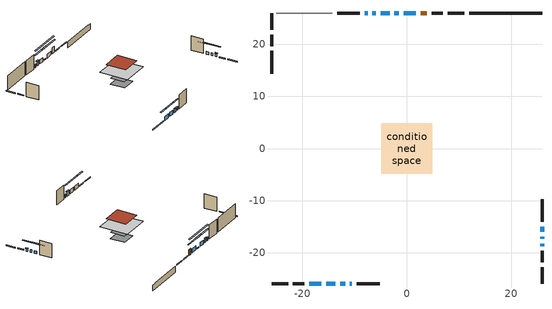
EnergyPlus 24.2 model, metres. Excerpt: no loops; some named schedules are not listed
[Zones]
conditioned space
 floor outside (Floor1 construction): -2.38,-2.38 -2.38,2.38 2.38,2.38 2.38,-2.38 z0.91
 floor adiabatic (AdiabaticFloorConstruction): -4.87,-4.87 -4.87,4.87 4.87,4.87 4.87,-4.87 z3.35
 floor foundation (Slab1 construction): -2.49,-2.49 -2.49,2.49 2.49,2.49 2.49,-2.49 z-1.16
 wall outside (RimJoist1 construction): 11.05,25.91 7.86,25.91 / -25.91,-25.91 -22.72,-25.91 / -25.91,25.91 -25.91,22.72 / 25.91,-25.91 25.91,-22.72 z0.91:1.21
 wall outside (RimJoist2 construction): 6.93,25.91 4.78,25.91 / -21.79,-25.91 -19.63,-25.91 / -25.91,21.79 -25.91,19.63 / 25.91,-21.79 25.91,-19.63 z0.91:1.21
 wall outside (AdiabaticWallConstruction 1): 3.85,25.91 2.66,25.91 z0.91:2.94
 wall outside (AdiabaticWallConstruction): 25.91,-18.71 25.91,-18.22 z0.91:1.85; 1.73,25.91 -0.58,25.91 / -18.7,-25.91 -16.39,-25.91 / -3.3,25.91 -5,25.91 z0.91:2.28; -1.5,25.91 -2.37,25.91 z0.91:1.24; -5.93,25.91 -6.59,25.91 / -15.47,-25.91 -13.71,-25.91 / -12.78,-25.91 -11.82,-25.91 z0.91:2.31; -7.52,25.91 -8.04,25.91 / -10.89,-25.91 -10.52,-25.91 z0.91:2.13; 25.91,-17.3 25.91,-16.89 / 25.91,-15.96 25.91,-14.99 z0.91:1.8
 wall outside (Wall1 construction): -8.97,25.91 -13.35,25.91 / -9.59,-25.91 -5.21,-25.91 / -25.91,18.7 -25.91,14.32 / 25.91,-14.06 25.91,-9.68 z0.91:5.79
 wall foundation (FoundationWall1 construction): 11.98,25.91,-1.16 11.98,25.91,0.91 24.52,25.91,0.91 24.52,25.91,0.71 25.91,25.91,0.71 25.91,25.91,-1.16
 wall adiabatic (Wall3 construction): -14.28,25.91 -24.98,25.91 z0.91:5.79
 window (WindowConstruction): 25.91,-18.7 25.91,-18.22 z0.91:1.85
 window (WindowConstruction 7): 1.73,25.91 -0.58,25.91 z0.91:2.28
 window (WindowConstruction 8): -18.7,-25.91 -16.39,-25.91 z0.91:2.28
 window (WindowConstruction 11): -1.51,25.91 -2.37,25.91 z0.91:1.24
 window (WindowConstruction 1): -3.3,25.91 -5,25.91 z0.91:2.28
 window (WindowConstruction 2): -5.93,25.91 -6.59,25.91 z0.91:2.31
 window (WindowConstruction 3): -15.46,-25.91 -13.71,-25.91 z0.91:2.31
 window (WindowConstruction 4): -12.78,-25.91 -11.82,-25.91 z0.91:2.31
 window (WindowConstruction 9): -7.52,25.91 -8.04,25.91 z0.91:2.13
 window (WindowConstruction 10): -10.89,-25.91 -10.52,-25.91 z0.91:2.13
 window (WindowConstruction 5): 25.91,-17.29 25.91,-16.89 z0.91:1.8
 window (WindowConstruction 6): 25.91,-15.96 25.91,-14.99 z0.91:1.8
 door (Door): 3.85,25.91 2.66,25.91 z0.91:2.94
 ceiling adiabatic (AdiabaticFloorConstruction): 4.87,-4.87 4.87,4.87 -4.87,4.87 -4.87,-4.87 z3.35
 roof outside (Roof1 construction): -3.44,3.44 -3.44,-3.44 3.44,-3.44 3.44,3.44 z5.79
shading: 25.91,-18.02 25.91,-18.91 26.32,-18.91 26.32,-18.02 z2.05; -3.31,25.91 4.47,25.91 4.47,26.32 -3.31,26.32 z5.01; -13.66,-25.91 -21.44,-25.91 -21.44,-26.32 -13.66,-26.32 z5.01; -7.63,25.91 3.76,25.91 3.76,26.32 -7.63,26.32 z6.5; -7.73,25.91 -0.57,25.91 -0.57,26.32 -7.73,26.32 z5.01; -6.79,25.91 -5.73,25.91 -5.73,26.32 -6.79,26.32 z2.51; -10.98,-25.91 -18.2,-25.91 -18.2,-26.32 -10.98,-26.32 z5.04; -11.62,-25.91 -12.98,-25.91 -12.98,-26.32 -11.62,-26.32 z2.51; 25.91,-14.16 25.91,-20.02 26.32,-20.02 26.32,-14.16 z4.53; 25.91,-12.26 25.91,-18.69 26.32,-18.69 26.32,-12.26 z4.53
[Building]
Building 1: Terrain=Suburbs
[Site:Location]
Montreal Intl AP_QC: Latitude {deg}=45.47; Longitude {deg}=-73.74; Time Zone {hr}=-5; Elevation {m}=36; Keep Site Location Information=Yes
[Site:GroundTemperature:Shallow]
2.07863, -0.316383, -0.508184, 0.628371, 5.19101, 9.73239, 13.6695, 16.1636, 16.3755, 14.347, 10.5102, 6.10817
[Site:WaterMainsTemperature]
Calculation Method=Schedule; Temperature Schedule=mains temperature schedule
[Material] Roughness=Rough; Thermal Absorptance=0.9
Name | Thickness {m} | Conductivity {W/m-K} | Density {kg/m3} | Specific Heat {J/kg-K} | Solar Absorptance | Visible Absorptance
asphalt or fiberglass shingles | 0.00635 | 0.162714 | 1121.4 | 1465.45 | 0.4 | 0.4
concrete 4.0 in. | 0.1016 | 1.803125 | 2242.8 | 837.4 | 0.7 | 0.7
concrete 8.0 in. | 0.2032 | 1.803125 | 2242.8 | 837.4 | 0.7 | 0.7
door material | 0.04445 | 0.0451087 | 512.64 | 1214.23 | 0.7 | 0.7
exterior vertical ins | 0.0416097 | 0.029427 | 32.04 | 1214.23 | 0.7 | 0.7
floor covering | 0.0127 | 0.0433444 | 54.468 | 1339.84 | 0.6 | 0.6
floor rigid ins; wall rigid ins | 0.512978 | 0.029427 | 32.04 | 1214.23 | 0.7 | 0.7
floor stud and cavity | 0.1397 | 0.450278 | 92.3553 | 1139.71 | 0.7 | 0.7
floor stud and cavity 1 | 0.1397 | 1.75129 | 37.0049 | 1207.88 | 0.7 | 0.7
furniture material conditioned space 1 | 0.1524 | 0.115458 | 640.8 | 1214.23 | 0.6 | 0.6
gypsum board | 0.0127 | 0.160291 | 801 | 837.4 | 0.6 | 0.6
gypsum board 1 | 0.0127 | 0.160291 | 801 | 837.4 | 0.7 | 0.7
osb sheathing 0.5 in. | 0.0127 | 0.115458 | 512.64 | 1214.23 | 0.7 | 0.7
osb sheathing 0.5 in. 1 | 0.0127 | 0.115458 | 512.64 | 1214.23 | 0.4 | 0.4
osb sheathing 0.75 in. | 0.01905 | 0.115458 | 512.64 | 1214.23 | 0.7 | 0.7
osb sheathing 2.0 in. | 0.0508 | 0.115458 | 512.64 | 1214.23 | 0.7 | 0.7
rim joist rigid ins | 0.051816 | 0.029427 | 32.04 | 1214.23 | 0.7 | 0.7
rim joist stud and cavity | 0.0508 | 0.0310689 | 125.044 | 1163.47 | 0.6 | 0.6
rim joist stud and cavity 1 | 0.0508 | 0.0346513 | 125.044 | 1163.47 | 0.6 | 0.6
roof stud and cavity | 0.2032 | 0.147394 | 78.34581 | 1123.46 | 0.7 | 0.7
wall stud and cavity | 0.1397 | 0.0902599 | 139.0536 | 1170.24 | 0.7 | 0.7
wall stud and cavity 1 | 0.1397 | 0.081662 | 139.0536 | 1170.24 | 0.7 | 0.7
wall stud and cavity 2 | 0.0889 | 0.380278 | 52.3479 | 1209.89 | 0.7 | 0.7
wall stud and cavity 3 | 0.0889 | 0.391764 | 83.0341 | 1211.67 | 0.7 | 0.7
wood siding | 0.0254 | 0.102417 | 544.68 | 1172.36 | 0.4 | 0.4
wood siding 1; wood siding 2; wood siding 3 | 0.0254 | 0.102417 | 544.68 | 1172.36 | 0.7 | 0.7
[WindowMaterial:SimpleGlazingSystem]
Name | U-Factor {W/m2-K} | Solar Heat Gain Coefficient
WindowMaterial | 1.98787 | 0.31
WindowMaterial 1 | 2.95142 | 0.6
WindowMaterial 10 | 3.07123 | 0.35
WindowMaterial 2 | 3.0048 | 0.52
WindowMaterial 3 | 2.94859 | 0.61
WindowMaterial 4 | 2.98209 | 0.56
WindowMaterial 5 | 3.05874 | 0.4
WindowMaterial 6 | 3.02013 | 0.51
WindowMaterial 7 | 2.93155 | 0.63
WindowMaterial 8 | 6.742625 | 0.74
WindowMaterial 9 | 6.7977 | 0.72
[Construction]
AdiabaticFloorConstruction: floor stud and cavity 1, floor rigid ins, osb sheathing 0.75 in., floor covering
AdiabaticWallConstruction: wood siding 2, wall rigid ins, wall stud and cavity 2, gypsum board
AdiabaticWallConstruction 1: wood siding 3, wall rigid ins, wall stud and cavity 2, gypsum board
Door: door material
Floor1 construction: floor stud and cavity, osb sheathing 0.75 in., floor covering
FoundationWall1 construction: concrete 8.0 in., gypsum board 1
furniture construction conditioned space 1: furniture material conditioned space 1
PartitionWallConstruction: gypsum board, wall stud and cavity 3, gypsum board
RimJoist1 construction: wood siding 1, osb sheathing 2.0 in., rim joist stud and cavity
RimJoist2 construction: wood siding 1, rim joist rigid ins, osb sheathing 2.0 in., rim joist stud and cavity 1
Roof1 construction: asphalt or fiberglass shingles, osb sheathing 0.75 in., roof stud and cavity, gypsum board
Slab1 construction: concrete 4.0 in.
Wall1 construction: wood siding, osb sheathing 0.5 in., wall stud and cavity, gypsum board
Wall3 construction: osb sheathing 0.5 in. 1, wall stud and cavity 1, gypsum board
WindowConstruction: WindowMaterial
WindowConstruction 1: WindowMaterial 1
WindowConstruction 10: WindowMaterial 9
WindowConstruction 11: WindowMaterial 10
WindowConstruction 2: WindowMaterial 2
WindowConstruction 3: WindowMaterial 3
WindowConstruction 4: WindowMaterial 4
WindowConstruction 5: WindowMaterial 5
WindowConstruction 6: WindowMaterial 6
WindowConstruction 7; WindowConstruction 8: WindowMaterial 7
WindowConstruction 9: WindowMaterial 8
[Zone]
conditioned space: Multiplier=1; Volume {m3}=306.8; Part of Total Floor Area=Yes
[Space]
conditioned space 1: Zone=conditioned space; Volume {m3}=306.8
[SurfaceProperty:ExposedFoundationPerimeter]
Slab1: Exposed Perimeter Calculation Method=TotalExposedPerimeter; Total Exposed Perimeter {m}=13.929
[InternalMass] Zone or ZoneList=conditioned space; Space or SpaceList=conditioned space 1
Name | Construction | Surface Area {m2}
furniture mass conditioned space 1 | furniture construction conditioned space 1 | 56.9362
partition wall mass | PartitionWallConstruction | 142.341
[Lights]
interior lighting: Zone or ZoneList or Space or SpaceList=conditioned space 1; Schedule=interior lighting schedule; Design Level Calculation Method=LightingLevel; Lighting Level {W}=343.2; Return Air Fraction=0; Fraction Radiant=0.6; Fraction Visible=0.2; Fraction Replaceable=1
[People]
occupants: Zone or ZoneList or Space or SpaceList=conditioned space 1; Number of People Schedule=occupants schedule; Number of People Calculation Method=People; Number of People=3; Fraction Radiant=0.314171; Sensible Heat Fraction=0.56303; Activity Level Schedule=occupants activity schedule; Carbon Dioxide Generation Rate {m3/s-W}=0; Enable ASHRAE 55 Comfort Warnings=No; Mean Radiant Temperature Calculation Type=EnclosureAveraged
[ElectricEquipment] Zone or ZoneList or Space or SpaceList=conditioned space 1; Design Level Calculation Method=EquipmentLevel
Name | Schedule | Design Level {W} | Fraction Latent | Fraction Radiant | Fraction Lost
clothes dryer | clothes dryer schedule | 140.772 | 0.015 | 0.081 | 0.85
clothes washer | clothes washer schedule | 32.1985 | 0.03 | 0.162 | 0.7
cooking range | cooking range schedule | 208.969 | 0.08 | 0.432 | 0.2
dishwasher | dishwasher schedule | 66.8632 | 0.3 | 0.18 | 0.4
fridge | fridge schedule | 72.9452 | 0 | 0.6 | 0
mech vent bath fan 0 | mech vent bath fan 0 schedule | 50.2 | 0 | 0 | 1
mech vent house fan | mech vent house fan schedule | 0.95 | 0 | 0 | 1
mech vent house fan cfis | mech vent house fan cfis schedule | 0 | 0 | 0 | 0
mech vent range fan 0 | mech vent range fan 0 schedule | 57 | 0 | 0 | 1
misc plug loads | misc plug loads schedule | 494.7 | 0.045 | 0.513 | 0.1
whole house fan | Always On Discrete | 0 | 0 | 0 | 1
[OtherEquipment] Zone or ZoneList or Space or SpaceList=conditioned space 1; Design Level Calculation Method=EquipmentLevel
Name | Fuel Type | Schedule | Design Level {W} | Fraction Latent | Fraction Radiant | Fraction Lost
clothes dryer 1 | Electricity | clothes dryer schedule | 0 | 0.015 | 0.081 | 0.85
cooking range 1 | Electricity | cooking range schedule | 0 | 0.08 | 0.432 | 0.2
general water use latent | None | general water use schedule | 59.3978 | 1 | 0 | 0
general water use sensible | None | general water use schedule | -58.539 | 0 | 0.6 | 0
mech vent house fan latent load | None | Always On Discrete | 0 | 1 | 0 | 0
mech vent house fan sensible load | None | Always On Discrete | 0 | 0 | 0 | 0
water heater energy adjustment1 | Electricity | Always On Discrete | 0.01 | 0 | 0 | 1
[ZoneInfiltration:DesignFlowRate] Zone or ZoneList or Space or SpaceList=conditioned space 1; Schedule=Always On Discrete; Design Flow Rate Calculation Method=Flow/Zone; Design Flow Rate {m3/s}=0
infil flow; natural vent flow; whole house fan flow
[AvailabilityManager:Scheduled]
air source heat pump airloop Availability Manager: Schedule=Always On Discrete
[Foundation:Kiva]
Foundation Kiva 1: Initial Indoor Air Temperature {C}=18; Wall Height Above Grade {m}=0.90998; Wall Depth Below Slab {m}=0.2032; Custom Block Material Name 1=exterior vertical ins; Custom Block Depth 1 {m}=2.06999; Custom Block X Position 1 {m}=0.2159; Custom Block Z Position 1 {m}=0
[Foundation:Kiva:Settings]
Soil Conductivity {W/m-K}=0.849921; Soil Density {kg/m3}=1842.3; Soil Specific Heat {J/kg-K}=418.7; Ground Solar Absorptivity=0.9; Ground Thermal Absorptivity=0.9; Ground Surface Roughness {m}=0.03; Far-Field Width {m}=40; Deep-Ground Boundary Condition=ZeroFlux; Deep-Ground Depth {m}=40; Minimum Cell Dimension {m}=0.2; Maximum Cell Growth Coefficient=3; Simulation Timestep=Timestep
[Exterior:Lights]
exterior lighting: Schedule=exterior lighting schedule; Design Level {W}=75.6
[EnergyManagementSystem:GlobalVariable]
air_source_heat_pump_airloop_Fan_RTF
infil_program_Qfan
infil_program_Qinf
natural_vent_program_Qnv
natural_vent_program_Qwhf
[EnergyManagementSystem:Sensor]
Name | Output:Variable or Output:Meter Index Key | Output:Variable or Output:Meter
airflow_gain | infil flow | Infiltration Sensible Heat Gain Energy
airflow_gain_1 | natural vent flow | Infiltration Sensible Heat Gain Energy
airflow_gain_2 | whole house fan flow | Infiltration Sensible Heat Gain Energy
airflow_loss | infil flow | Infiltration Sensible Heat Loss Energy
airflow_loss_1 | natural vent flow | Infiltration Sensible Heat Loss Energy
airflow_loss_2 | whole house fan flow | Infiltration Sensible Heat Loss Energy
clg_load_cond |  | Cooling:EnergyTransfer:Zone:CONDITIONED SPACE
clg_sp_s; clg_sp_s_1 | cooling setpoint | Schedule Value
clothes_dryer_exhaust_0_sch_s | clothes dryer exhaust 0 schedule | Schedule Value
cool_season | cooling season schedule | Schedule Value
htg_load_cond |  | Heating:EnergyTransfer:Zone:CONDITIONED SPACE
htg_sp_s; htg_sp_s_1 | heating setpoint | Schedule Value
ig_ee_conv | clothes dryer | Electric Equipment Convective Heating Energy
ig_ee_conv_2 | cooking range | Electric Equipment Convective Heating Energy
ig_ee_conv_4 | fridge | Electric Equipment Convective Heating Energy
ig_ee_conv_5 | misc plug loads | Electric Equipment Convective Heating Energy
ig_ee_conv_6 | whole house fan | Electric Equipment Convective Heating Energy
ig_ee_rad | clothes dryer | Electric Equipment Radiant Heating Energy
ig_ee_rad_2 | cooking range | Electric Equipment Radiant Heating Energy
ig_ee_rad_4 | fridge | Electric Equipment Radiant Heating Energy
ig_ee_rad_5 | misc plug loads | Electric Equipment Radiant Heating Energy
ig_ee_rad_6 | whole house fan | Electric Equipment Radiant Heating Energy
ig_lgt_conv | interior lighting | Lights Convective Heating Energy
ig_lgt_rad | interior lighting | Lights Radiant Heating Energy
ig_lgt_vis | interior lighting | Lights Visible Radiation Heating Energy
ig_oe_conv | clothes dryer 1 | Other Equipment Convective Heating Energy
ig_oe_conv_1 | cooking range 1 | Other Equipment Convective Heating Energy
ig_oe_conv_2 | general water use latent | Other Equipment Convective Heating Energy
ig_oe_conv_3 | general water use sensible | Other Equipment Convective Heating Energy
ig_oe_conv_4 | water heater energy adjustment1 | Other Equipment Convective Heating Energy
ig_oe_rad | clothes dryer 1 | Other Equipment Radiant Heating Energy
ig_oe_rad_1 | cooking range 1 | Other Equipment Radiant Heating Energy
ig_oe_rad_2 | general water use latent | Other Equipment Radiant Heating Energy
ig_oe_rad_3 | general water use sensible | Other Equipment Radiant Heating Energy
ig_oe_rad_4 | water heater energy adjustment1 | Other Equipment Radiant Heating Energy
ig_ppl_conv | occupants | People Convective Heating Energy
ig_ppl_rad | occupants | People Radiant Heating Energy
im_conv | furniture mass conditioned space 1 | Surface Inside Face Convection Heat Gain Energy
im_conv_1 | partition wall mass | Surface Inside Face Convection Heat Gain Energy
im_ig | furniture mass conditioned space 1 | Surface Inside Face Internal Gains Radiation Heat Gain Energy
im_ig_1 | partition wall mass | Surface Inside Face Internal Gains Radiation Heat Gain Energy
im_lgt | furniture mass conditioned space 1 | Surface Inside Face Lights Radiation Heat Gain Energy
im_lgt_1 | partition wall mass | Surface Inside Face Lights Radiation Heat Gain Energy
im_sol | furniture mass conditioned space 1 | Surface Inside Face Solar Radiation Heat Gain Energy
im_sol_1 | partition wall mass | Surface Inside Face Solar Radiation Heat Gain Energy
im_surf | furniture mass conditioned space 1 | Surface Inside Face Net Surface Thermal Radiation Heat Gain Energy
im_surf_1 | partition wall mass | Surface Inside Face Net Surface Thermal Radiation Heat Gain Energy
mech_vent_bath_fan_0_sch_s | mech vent bath fan 0 schedule | Schedule Value
mech_vent_range_fan_0_sch_s | mech vent range fan 0 schedule | Schedule Value
mv_conv | mech vent bath fan 0 | Electric Equipment Convective Heating Energy
mv_conv_1 | mech vent house fan | Electric Equipment Convective Heating Energy
mv_conv_2 | mech vent house fan cfis | Electric Equipment Convective Heating Energy
mv_conv_3 | mech vent range fan 0 | Electric Equipment Convective Heating Energy
mv_conv_4 | mech vent house fan latent load | Other Equipment Convective Heating Energy
mv_conv_5 | mech vent house fan sensible load | Other Equipment Convective Heating Energy
mv_rad | mech vent bath fan 0 | Electric Equipment Radiant Heating Energy
mv_rad_1 | mech vent house fan | Electric Equipment Radiant Heating Energy
mv_rad_2 | mech vent house fan cfis | Electric Equipment Radiant Heating Energy
mv_rad_3 | mech vent range fan 0 | Electric Equipment Radiant Heating Energy
mv_rad_4 | mech vent house fan latent load | Other Equipment Radiant Heating Energy
mv_rad_5 | mech vent house fan sensible load | Other Equipment Radiant Heating Energy
natural_vent_s | natural vent schedule | Schedule Value
out_pb_s |  | Site Outdoor Air Barometric Pressure
out_wt_s |  | Site Outdoor Air Humidity Ratio
site_vw_s |  | Site Wind Speed
ss_back_out | Window1 | Surface Window Shortwave from Zone Back Out Window Heat Transfer Rate
ss_back_out_1 | Window10 | Surface Window Shortwave from Zone Back Out Window Heat Transfer Rate
ss_back_out_10 | Window8 | Surface Window Shortwave from Zone Back Out Window Heat Transfer Rate
ss_back_out_11 | Window9 | Surface Window Shortwave from Zone Back Out Window Heat Transfer Rate
ss_back_out_2 | Window11 | Surface Window Shortwave from Zone Back Out Window Heat Transfer Rate
ss_back_out_3 | Window12 | Surface Window Shortwave from Zone Back Out Window Heat Transfer Rate
ss_back_out_4 | Window2 | Surface Window Shortwave from Zone Back Out Window Heat Transfer Rate
ss_back_out_5 | Window3 | Surface Window Shortwave from Zone Back Out Window Heat Transfer Rate
ss_back_out_6 | Window4 | Surface Window Shortwave from Zone Back Out Window Heat Transfer Rate
ss_back_out_7 | Window5 | Surface Window Shortwave from Zone Back Out Window Heat Transfer Rate
ss_back_out_8 | Window6 | Surface Window Shortwave from Zone Back Out Window Heat Transfer Rate
ss_back_out_9 | Window7 | Surface Window Shortwave from Zone Back Out Window Heat Transfer Rate
ss_conv | Door1 | Surface Inside Face Convection Heat Gain Energy
ss_conv_1 | Window1 | Surface Inside Face Convection Heat Gain Energy
ss_conv_10 | Window7 | Surface Inside Face Convection Heat Gain Energy
ss_conv_11 | Window8 | Surface Inside Face Convection Heat Gain Energy
ss_conv_12 | Window9 | Surface Inside Face Convection Heat Gain Energy
ss_conv_2 | Window10 | Surface Inside Face Convection Heat Gain Energy
ss_conv_3 | Window11 | Surface Inside Face Convection Heat Gain Energy
ss_conv_4 | Window12 | Surface Inside Face Convection Heat Gain Energy
ss_conv_5 | Window2 | Surface Inside Face Convection Heat Gain Energy
ss_conv_6 | Window3 | Surface Inside Face Convection Heat Gain Energy
ss_conv_7 | Window4 | Surface Inside Face Convection Heat Gain Energy
ss_conv_8 | Window5 | Surface Inside Face Convection Heat Gain Energy
ss_conv_9 | Window6 | Surface Inside Face Convection Heat Gain Energy
ss_ig | Door1 | Surface Inside Face Internal Gains Radiation Heat Gain Energy
ss_ig_1 | Window1 | Surface Inside Face Internal Gains Radiation Heat Gain Energy
ss_ig_10 | Window7 | Surface Inside Face Internal Gains Radiation Heat Gain Energy
ss_ig_11 | Window8 | Surface Inside Face Internal Gains Radiation Heat Gain Energy
ss_ig_12 | Window9 | Surface Inside Face Internal Gains Radiation Heat Gain Energy
ss_ig_2 | Window10 | Surface Inside Face Internal Gains Radiation Heat Gain Energy
ss_ig_3 | Window11 | Surface Inside Face Internal Gains Radiation Heat Gain Energy
ss_ig_4 | Window12 | Surface Inside Face Internal Gains Radiation Heat Gain Energy
ss_ig_5 | Window2 | Surface Inside Face Internal Gains Radiation Heat Gain Energy
ss_ig_6 | Window3 | Surface Inside Face Internal Gains Radiation Heat Gain Energy
ss_ig_7 | Window4 | Surface Inside Face Internal Gains Radiation Heat Gain Energy
ss_ig_8 | Window5 | Surface Inside Face Internal Gains Radiation Heat Gain Energy
ss_ig_9 | Window6 | Surface Inside Face Internal Gains Radiation Heat Gain Energy
ss_lgt | Door1 | Surface Inside Face Lights Radiation Heat Gain Energy
ss_sol | Door1 | Surface Inside Face Solar Radiation Heat Gain Energy
ss_surf | Door1 | Surface Inside Face Net Surface Thermal Radiation Heat Gain Energy
ss_surf_1 | Window1 | Surface Inside Face Net Surface Thermal Radiation Heat Gain Energy
ss_surf_10 | Window7 | Surface Inside Face Net Surface Thermal Radiation Heat Gain Energy
ss_surf_11 | Window8 | Surface Inside Face Net Surface Thermal Radiation Heat Gain Energy
ss_surf_12 | Window9 | Surface Inside Face Net Surface Thermal Radiation Heat Gain Energy
ss_surf_2 | Window10 | Surface Inside Face Net Surface Thermal Radiation Heat Gain Energy
ss_surf_3 | Window11 | Surface Inside Face Net Surface Thermal Radiation Heat Gain Energy
ss_surf_4 | Window12 | Surface Inside Face Net Surface Thermal Radiation Heat Gain Energy
ss_surf_5 | Window2 | Surface Inside Face Net Surface Thermal Radiation Heat Gain Energy
ss_surf_6 | Window3 | Surface Inside Face Net Surface Thermal Radiation Heat Gain Energy
ss_surf_7 | Window4 | Surface Inside Face Net Surface Thermal Radiation Heat Gain Energy
ss_surf_8 | Window5 | Surface Inside Face Net Surface Thermal Radiation Heat Gain Energy
ss_surf_9 | Window6 | Surface Inside Face Net Surface Thermal Radiation Heat Gain Energy
ss_trans_in | Window1 | Surface Window Transmitted Solar Radiation Rate
ss_trans_in_1 | Window10 | Surface Window Transmitted Solar Radiation Rate
ss_trans_in_10 | Window8 | Surface Window Transmitted Solar Radiation Rate
ss_trans_in_11 | Window9 | Surface Window Transmitted Solar Radiation Rate
ss_trans_in_2 | Window11 | Surface Window Transmitted Solar Radiation Rate
ss_trans_in_3 | Window12 | Surface Window Transmitted Solar Radiation Rate
ss_trans_in_4 | Window2 | Surface Window Transmitted Solar Radiation Rate
ss_trans_in_5 | Window3 | Surface Window Transmitted Solar Radiation Rate
ss_trans_in_6 | Window4 | Surface Window Transmitted Solar Radiation Rate
ss_trans_in_7 | Window5 | Surface Window Transmitted Solar Radiation Rate
ss_trans_in_8 | Window6 | Surface Window Transmitted Solar Radiation Rate
ss_trans_in_9 | Window7 | Surface Window Transmitted Solar Radiation Rate
ss_trans_out | Window1 | Surface Inside Face Initial Transmitted Diffuse Transmitted Out Window Solar Radiation Rate
ss_trans_out_1 | Window10 | Surface Inside Face Initial Transmitted Diffuse Transmitted Out Window Solar Radiation Rate
ss_trans_out_10 | Window8 | Surface Inside Face Initial Transmitted Diffuse Transmitted Out Window Solar Radiation Rate
ss_trans_out_11 | Window9 | Surface Inside Face Initial Transmitted Diffuse Transmitted Out Window Solar Radiation Rate
ss_trans_out_2 | Window11 | Surface Inside Face Initial Transmitted Diffuse Transmitted Out Window Solar Radiation Rate
ss_trans_out_3 | Window12 | Surface Inside Face Initial Transmitted Diffuse Transmitted Out Window Solar Radiation Rate
ss_trans_out_4 | Window2 | Surface Inside Face Initial Transmitted Diffuse Transmitted Out Window Solar Radiation Rate
ss_trans_out_5 | Window3 | Surface Inside Face Initial Transmitted Diffuse Transmitted Out Window Solar Radiation Rate
ss_trans_out_6 | Window4 | Surface Inside Face Initial Transmitted Diffuse Transmitted Out Window Solar Radiation Rate
ss_trans_out_7 | Window5 | Surface Inside Face Initial Transmitted Diffuse Transmitted Out Window Solar Radiation Rate
ss_trans_out_8 | Window6 | Surface Inside Face Initial Transmitted Diffuse Transmitted Out Window Solar Radiation Rate
ss_trans_out_9 | Window7 | Surface Inside Face Initial Transmitted Diffuse Transmitted Out Window Solar Radiation Rate
s_conv | Floor1 | Surface Inside Face Convection Heat Gain Energy
s_conv_1 | FoundationWall1 | Surface Inside Face Convection Heat Gain Energy
s_conv_10 | RimJoist2:270 | Surface Inside Face Convection Heat Gain Energy
s_conv_11 | RimJoist2:90 | Surface Inside Face Convection Heat Gain Energy
s_conv_12 | Roof1 | Surface Inside Face Convection Heat Gain Energy
s_conv_13 | Slab1 | Surface Inside Face Convection Heat Gain Energy
s_conv_14 | Wall1:0 | Surface Inside Face Convection Heat Gain Energy
s_conv_15 | Wall1:180 | Surface Inside Face Convection Heat Gain Energy
s_conv_16 | Wall1:270 | Surface Inside Face Convection Heat Gain Energy
s_conv_17 | Wall1:90 | Surface Inside Face Convection Heat Gain Energy
s_conv_18 | Wall3 | Surface Inside Face Convection Heat Gain Energy
s_conv_2 | inferred conditioned ceiling | Surface Inside Face Convection Heat Gain Energy
s_conv_3 | inferred conditioned floor | Surface Inside Face Convection Heat Gain Energy
s_conv_4 | RimJoist1:0 | Surface Inside Face Convection Heat Gain Energy
s_conv_5 | RimJoist1:180 | Surface Inside Face Convection Heat Gain Energy
s_conv_6 | RimJoist1:270 | Surface Inside Face Convection Heat Gain Energy
s_conv_7 | RimJoist1:90 | Surface Inside Face Convection Heat Gain Energy
s_conv_8 | RimJoist2:0 | Surface Inside Face Convection Heat Gain Energy
s_conv_9 | RimJoist2:180 | Surface Inside Face Convection Heat Gain Energy
s_ig | Floor1 | Surface Inside Face Internal Gains Radiation Heat Gain Energy
s_ig_1 | FoundationWall1 | Surface Inside Face Internal Gains Radiation Heat Gain Energy
s_ig_10 | RimJoist2:270 | Surface Inside Face Internal Gains Radiation Heat Gain Energy
s_ig_11 | RimJoist2:90 | Surface Inside Face Internal Gains Radiation Heat Gain Energy
s_ig_12 | Roof1 | Surface Inside Face Internal Gains Radiation Heat Gain Energy
s_ig_13 | Slab1 | Surface Inside Face Internal Gains Radiation Heat Gain Energy
s_ig_14 | Wall1:0 | Surface Inside Face Internal Gains Radiation Heat Gain Energy
s_ig_15 | Wall1:180 | Surface Inside Face Internal Gains Radiation Heat Gain Energy
s_ig_16 | Wall1:270 | Surface Inside Face Internal Gains Radiation Heat Gain Energy
s_ig_17 | Wall1:90 | Surface Inside Face Internal Gains Radiation Heat Gain Energy
s_ig_18 | Wall3 | Surface Inside Face Internal Gains Radiation Heat Gain Energy
